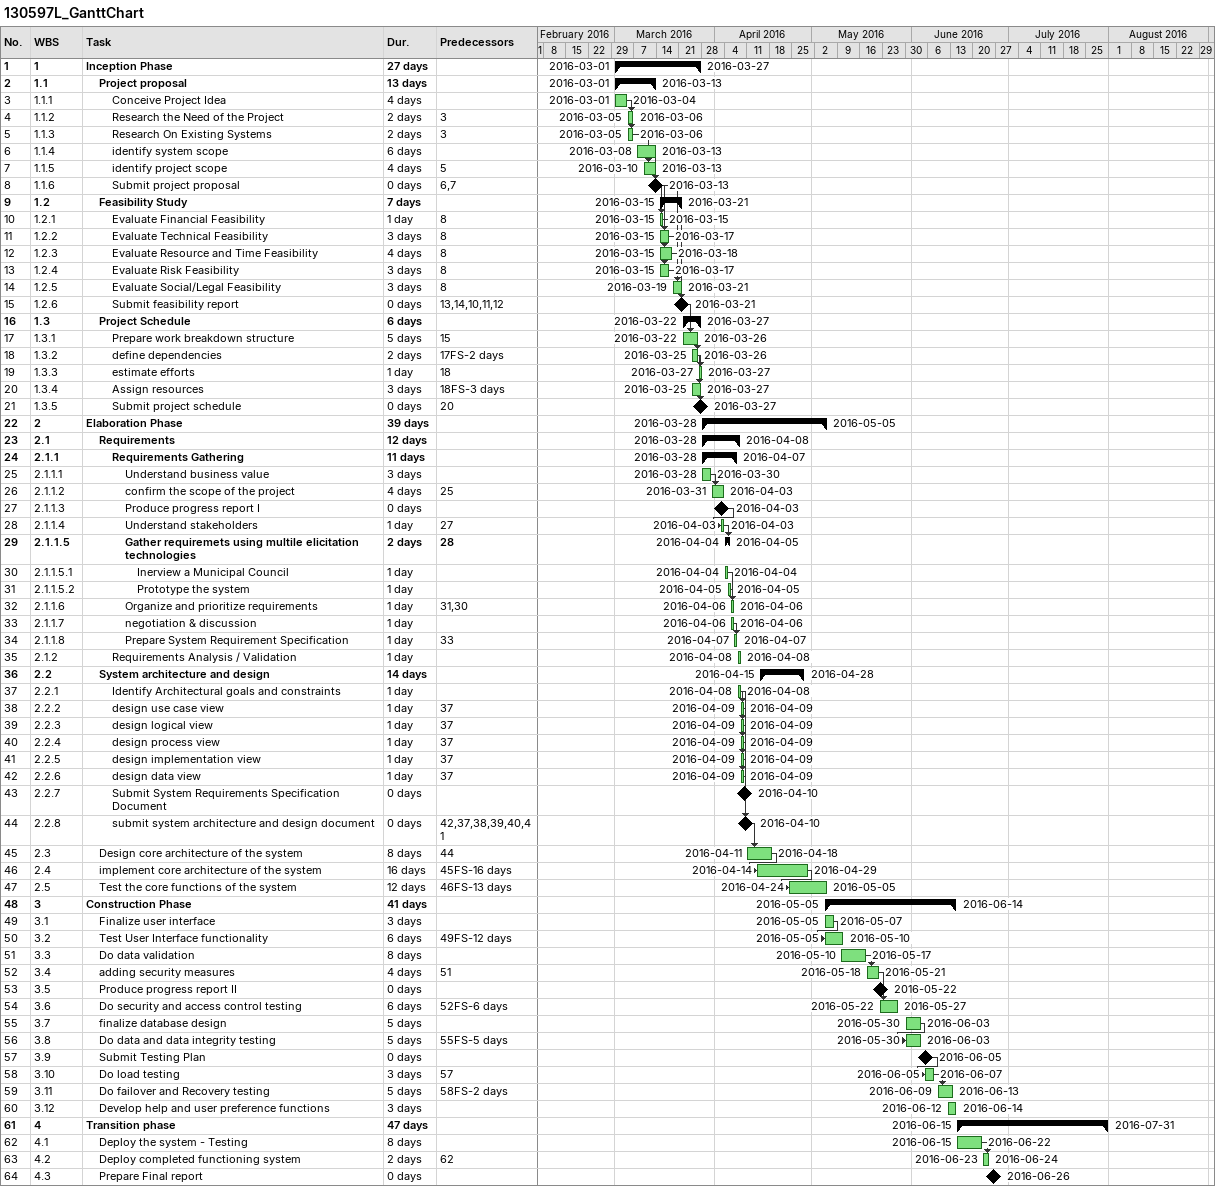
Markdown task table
130597L_GanttChart

| ID | WBS | Task | Duration | Start | Finish | Predecessors |
|---|---|---|---|---|---|---|
| 1 | 1 | **Inception Phase** | 27d | 2016-03-01 | 2016-03-27 |  |
| 2 | 1.1 | **Project proposal** | 13d | 2016-03-01 | 2016-03-13 |  |
| 3 | 1.1.1 | Conceive Project Idea | 4d | 2016-03-01 | 2016-03-04 |  |
| 4 | 1.1.2 | Research the Need of the Project | 2d | 2016-03-05 | 2016-03-06 | 3 |
| 5 | 1.1.3 | Research On Existing Systems | 2d | 2016-03-05 | 2016-03-06 | 3 |
| 6 | 1.1.4 | identify system scope | 6d | 2016-03-08 | 2016-03-13 |  |
| 7 | 1.1.5 | identify project scope | 4d | 2016-03-10 | 2016-03-13 | 5 |
| 8 | 1.1.6 | Submit project proposal | 0d | 2016-03-13 | 2016-03-13 | 6, 7 |
| 9 | 1.2 | **Feasibility Study** | 7d | 2016-03-15 | 2016-03-21 |  |
| 10 | 1.2.1 | Evaluate Financial Feasibility | 1d | 2016-03-15 | 2016-03-15 | 8 |
| 11 | 1.2.2 | Evaluate Technical Feasibility | 3d | 2016-03-15 | 2016-03-17 | 8 |
| 12 | 1.2.3 | Evaluate Resource and Time Feasibility | 4d | 2016-03-15 | 2016-03-18 | 8 |
| 13 | 1.2.4 | Evaluate Risk Feasibility | 3d | 2016-03-15 | 2016-03-17 | 8 |
| 14 | 1.2.5 | Evaluate Social/Legal Feasibility | 3d | 2016-03-19 | 2016-03-21 | 8 |
| 15 | 1.2.6 | Submit feasibility report | 0d | 2016-03-21 | 2016-03-21 | 13, 14, 10, 11, 12 |
| 16 | 1.3 | **Project Schedule** | 6d | 2016-03-22 | 2016-03-27 |  |
| 17 | 1.3.1 | Prepare work breakdown structure | 5d | 2016-03-22 | 2016-03-26 | 15 |
| 18 | 1.3.2 | define dependencies | 2d | 2016-03-25 | 2016-03-26 | 17FS-2d |
| 19 | 1.3.3 | estimate efforts | 1d | 2016-03-27 | 2016-03-27 | 18 |
| 20 | 1.3.4 | Assign resources | 3d | 2016-03-25 | 2016-03-27 | 18FS-3d |
| 21 | 1.3.5 | Submit project schedule | 0d | 2016-03-27 | 2016-03-27 | 20 |
| 22 | 2 | **Elaboration Phase** | 39d | 2016-03-28 | 2016-05-05 |  |
| 23 | 2.1 | **Requirements** | 12d | 2016-03-28 | 2016-04-08 |  |
| 24 | 2.1.1 | **Requirements Gathering** | 11d | 2016-03-28 | 2016-04-07 |  |
| 25 | 2.1.1.1 | Understand business value | 3d | 2016-03-28 | 2016-03-30 |  |
| 26 | 2.1.1.2 | confirm the scope of the project | 4d | 2016-03-31 | 2016-04-03 | 25 |
| 27 | 2.1.1.3 | Produce progress report I | 0d | 2016-04-03 | 2016-04-03 |  |
| 28 | 2.1.1.4 | Understand stakeholders | 1d | 2016-04-03 | 2016-04-03 | 27 |
| 29 | 2.1.1.5 | **Gather requiremets using multile elicitation technologies** | 2d | 2016-04-04 | 2016-04-05 | 28 |
| 30 | 2.1.1.5.1 | Inerview a Municipal Council | 1d | 2016-04-04 | 2016-04-04 |  |
| 31 | 2.1.1.5.2 | Prototype the system | 1d | 2016-04-05 | 2016-04-05 |  |
| 32 | 2.1.1.6 | Organize and prioritize requirements | 1d | 2016-04-06 | 2016-04-06 | 31, 30 |
| 33 | 2.1.1.7 | negotiation & discussion | 1d | 2016-04-06 | 2016-04-06 |  |
| 34 | 2.1.1.8 | Prepare System Requirement Specification | 1d | 2016-04-07 | 2016-04-07 | 33 |
| 35 | 2.1.2 | Requirements Analysis / Validation | 1d | 2016-04-08 | 2016-04-08 |  |
| 36 | 2.2 | **System architecture and design** | 14d | 2016-04-15 | 2016-04-28 |  |
| 37 | 2.2.1 | Identify Architectural goals and constraints | 1d | 2016-04-08 | 2016-04-08 |  |
| 38 | 2.2.2 | design use case view | 1d | 2016-04-09 | 2016-04-09 | 37 |
| 39 | 2.2.3 | design logical view | 1d | 2016-04-09 | 2016-04-09 | 37 |
| 40 | 2.2.4 | design process view | 1d | 2016-04-09 | 2016-04-09 | 37 |
| 41 | 2.2.5 | design implementation view | 1d | 2016-04-09 | 2016-04-09 | 37 |
| 42 | 2.2.6 | design data view | 1d | 2016-04-09 | 2016-04-09 | 37 |
| 43 | 2.2.7 | Submit System Requirements Specification Document | 0d | 2016-04-10 | 2016-04-10 |  |
| 44 | 2.2.8 | submit system architecture and design document | 0d | 2016-04-10 | 2016-04-10 | 42, 37, 38, 39, 40, 41 |
| 45 | 2.3 | Design core architecture of the system | 8d | 2016-04-11 | 2016-04-18 | 44 |
| 46 | 2.4 | implement core architecture of the system | 16d | 2016-04-14 | 2016-04-29 | 45FS-16d |
| 47 | 2.5 | Test the core functions of the system | 12d | 2016-04-24 | 2016-05-05 | 46FS-13d |
| 48 | 3 | **Construction Phase** | 41d | 2016-05-05 | 2016-06-14 |  |
| 49 | 3.1 | Finalize user interface | 3d | 2016-05-05 | 2016-05-07 |  |
| 50 | 3.2 | Test User Interface functionality | 6d | 2016-05-05 | 2016-05-10 | 49FS-12d |
| 51 | 3.3 | Do data validation | 8d | 2016-05-10 | 2016-05-17 |  |
| 52 | 3.4 | adding security measures | 4d | 2016-05-18 | 2016-05-21 | 51 |
| 53 | 3.5 | Produce progress report II | 0d | 2016-05-22 | 2016-05-22 |  |
| 54 | 3.6 | Do security and access control testing | 6d | 2016-05-22 | 2016-05-27 | 52FS-6d |
| 55 | 3.7 | finalize database design | 5d | 2016-05-30 | 2016-06-03 |  |
| 56 | 3.8 | Do data and data integrity testing | 5d | 2016-05-30 | 2016-06-03 | 55FS-5d |
| 57 | 3.9 | Submit Testing Plan | 0d | 2016-06-05 | 2016-06-05 |  |
| 58 | 3.10 | Do load testing | 3d | 2016-06-05 | 2016-06-07 | 57 |
| 59 | 3.11 | Do failover and Recovery testing | 5d | 2016-06-09 | 2016-06-13 | 58FS-2d |
| 60 | 3.12 | Develop help and user preference functions | 3d | 2016-06-12 | 2016-06-14 |  |
| 61 | 4 | **Transition phase** | 47d | 2016-06-15 | 2016-07-31 |  |
| 62 | 4.1 | Deploy the system - Testing | 8d | 2016-06-15 | 2016-06-22 |  |
| 63 | 4.2 | Deploy completed functioning system | 2d | 2016-06-23 | 2016-06-24 | 62 |
| 64 | 4.3 | Prepare Final report | 0d | 2016-06-26 | 2016-06-26 |  |
